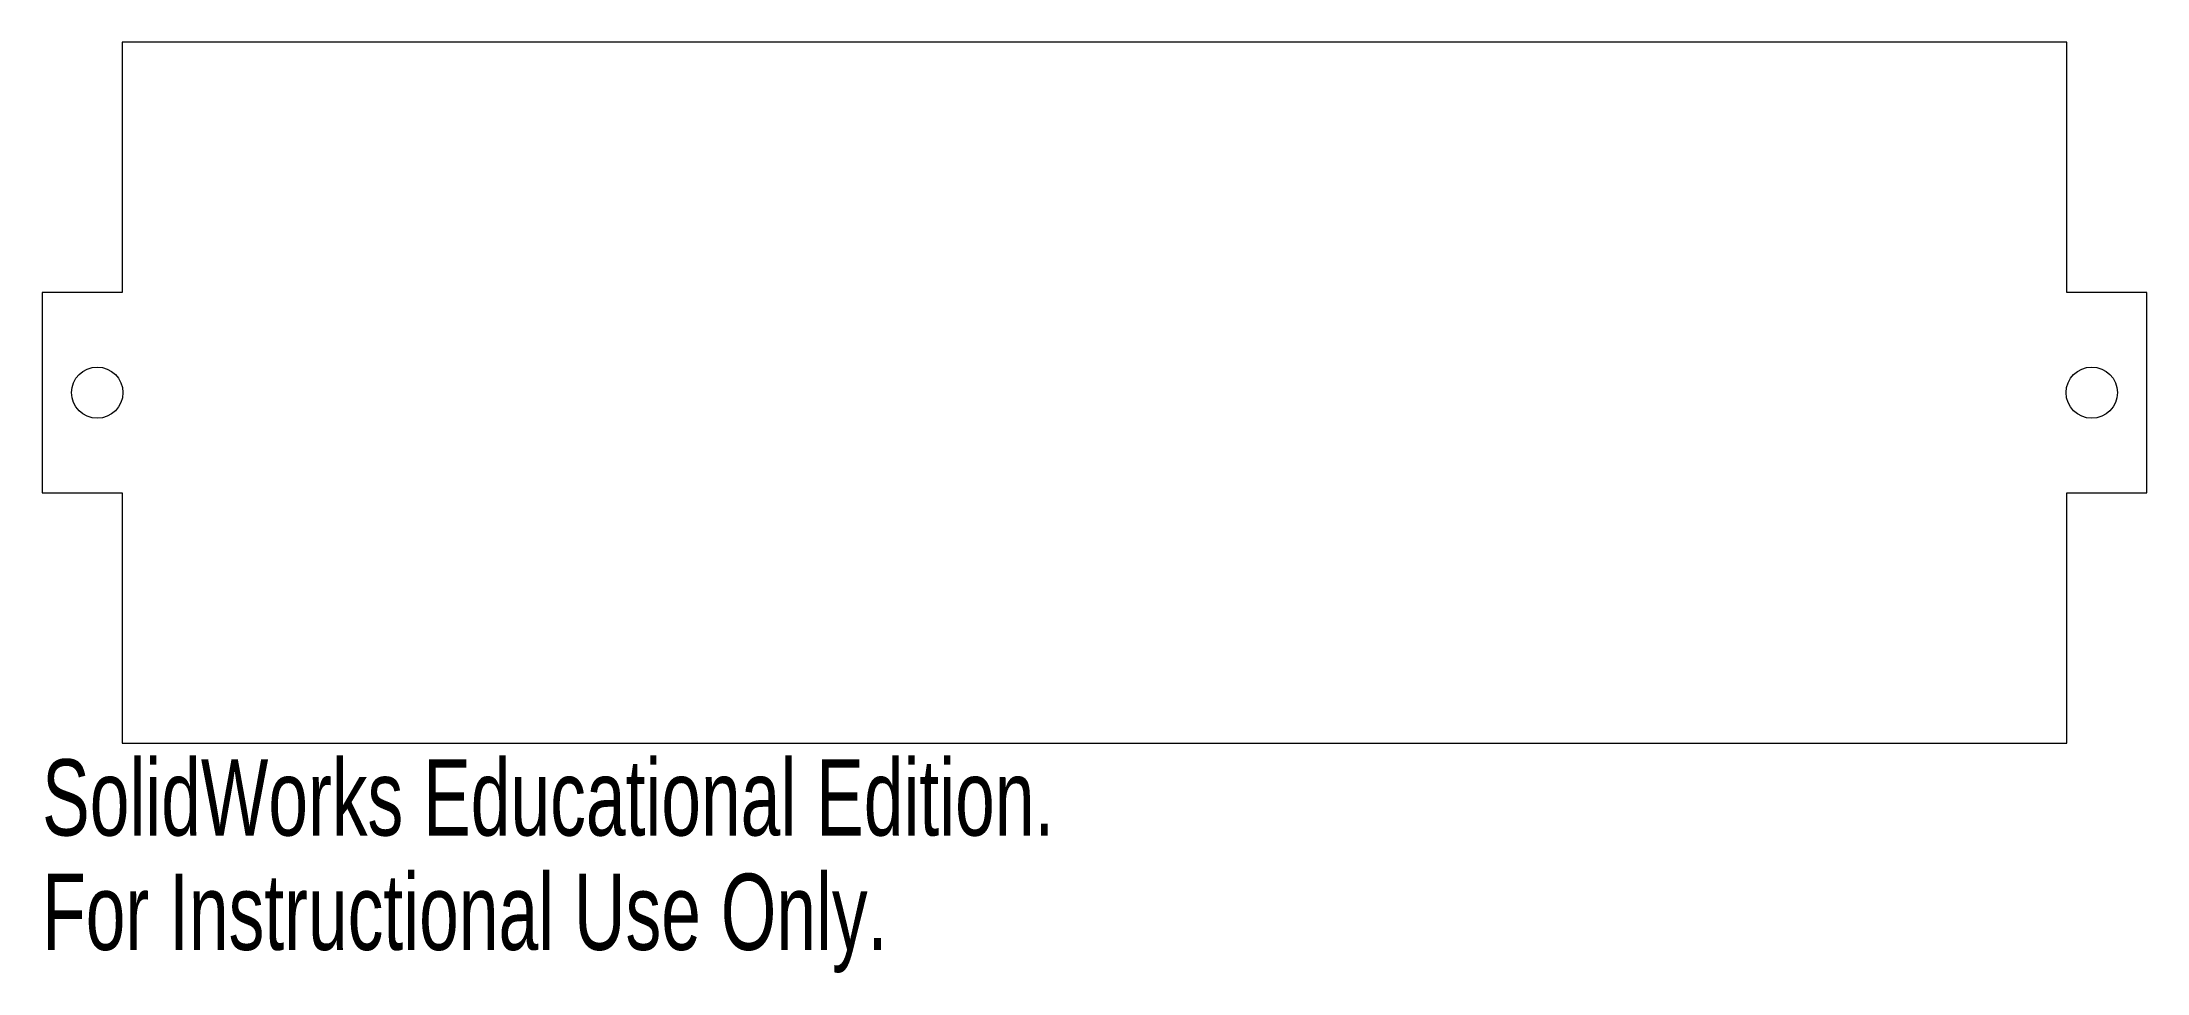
# Model space of a CAD drawing. Header units: inches. Extents: x -0.2 to 5.05, y -0.57 to 1.75.
import ezdxf

# ---------------------------------------------------------------- set-up
doc = ezdxf.new("R2010")
doc.units = ezdxf.units.IN
doc.header["$MEASUREMENT"] = 0
doc.styles.add('SLDTEXTSTYLE0', font='TXT', dxfattribs={"width": 0.7})

msp = doc.modelspace()

# ---------------------------------------------------------------- linework, layer by layer
at = {"color": 7, "linetype": 'Continuous', "lineweight": 15}
for p, q in [((0, 1.75), (0, 1.125)), ((4.85, 1.75), (0, 1.75)), ((4.85, 1.125), (4.85, 1.75)), ((-0.2, 1.125), (-0.2, 0.625)), ((0, 1.125), (-0.2, 1.125)), ((5.05, 1.125), (4.85, 1.125)), ((5.05, 0.625), (5.05, 1.125)), ((-0.2, 0.625), (0, 0.625)), ((0, 0.625), (0, 0)), ((4.85, 0.625), (5.05, 0.625)), ((4.85, 0), (4.85, 0.625)), ((0, 0), (4.85, 0))]:
    msp.add_line(p, q, dxfattribs=at)
for centre in [(-0.0625, 0.875), (4.9125, 0.875)]:
    msp.add_circle(centre, 0.064, dxfattribs=at)

# ---------------------------------------------------------------- texts
at = {"color": 7, "linetype": 'Continuous', "char_height": 0.1903, "attachment_point": 1, "style": 'SLDTEXTSTYLE0'}
for s, insert in [('SolidWorks Educational Edition.', (-0.2, -0.0401)), ('For Instructional Use Only.', (-0.2, -0.3256))]:
    msp.add_mtext(s, dxfattribs=dict(at, insert=insert))

doc.saveas('drawing.dxf')
